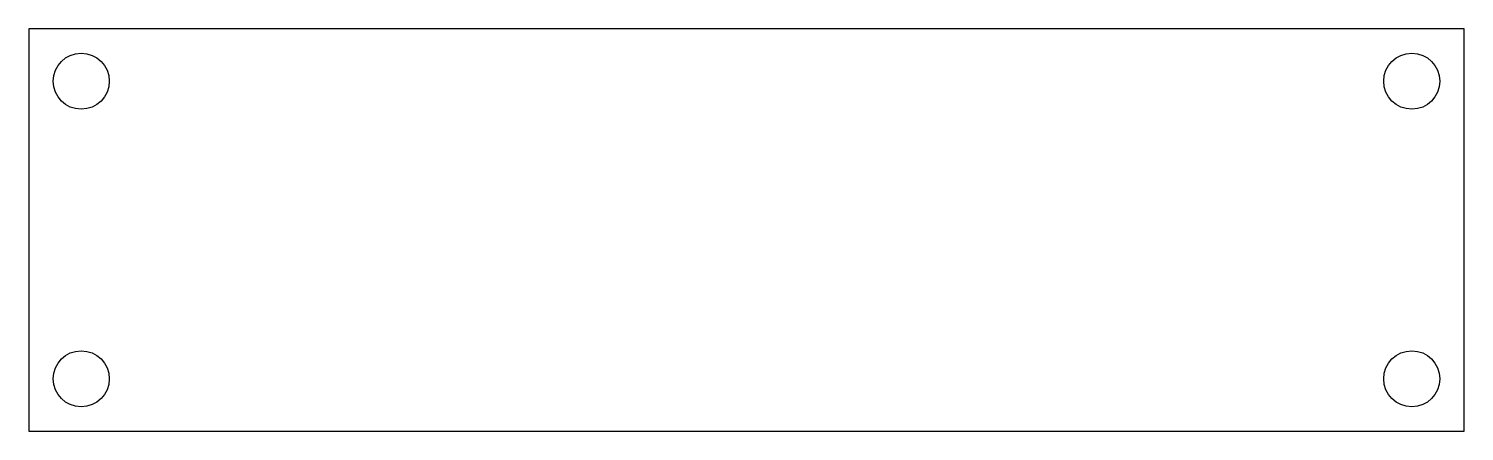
# Model space of a CAD drawing. Header units: millimetres. Extents: x -41 to 41, y -72 to -49.
import ezdxf

# ---------------------------------------------------------------- set-up
doc = ezdxf.new("R2010")
doc.units = ezdxf.units.MM
doc.layers.get('0').update_dxf_attribs({"linetype": 'CONTINUOUS'})

msp = doc.modelspace()

# ---------------------------------------------------------------- linework, layer by layer
msp.add_lwpolyline([(-41, -49), (-41, -72), (41, -72), (41, -49)], close=True)
for centre in [(-38, -52), (38, -52), (-38, -69), (38, -69)]:
    msp.add_circle(centre, 1.6)

doc.saveas('drawing.dxf')
